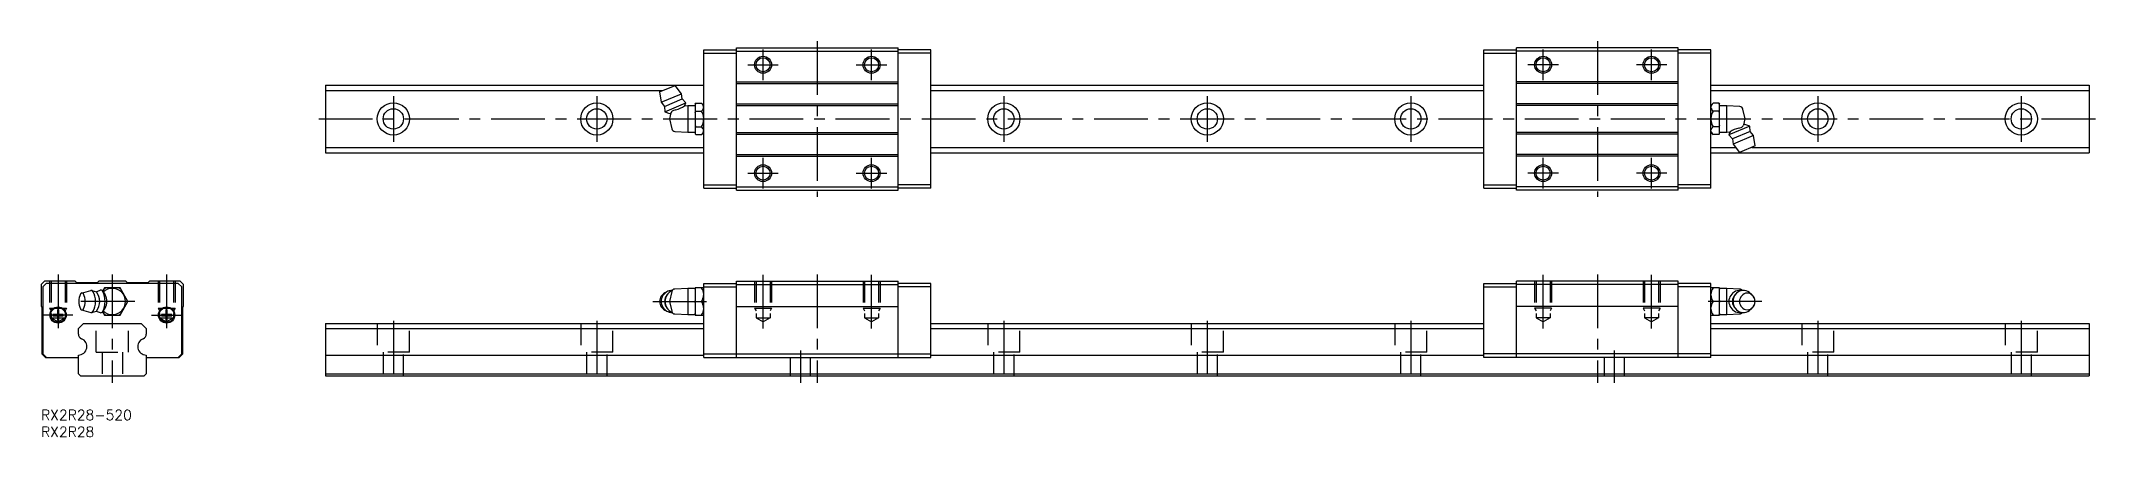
# Model space of a CAD drawing. Extents: x 0 to 606, y -8 to 109.
import ezdxf

# ---------------------------------------------------------------- set-up
doc = ezdxf.new("R2010")
doc.units = 0
doc.header["$LTSCALE"] = 0.5
doc.linetypes.add('CENTER', pattern=[50.8, 31.75, -6.35, 6.35, -6.35])
doc.linetypes.add('DASHED', pattern=[19.05, 12.7, -6.35])
for name, color, linetype in [('MSM_CENTER', 1, 'CENTER'), ('MSM_CONTINUOUS', 7, 'CONTINUOUS'), ('MSM_DASHED', 4, 'DASHED'), ('MSM_NARROW', 5, 'CONTINUOUS'), ('MSM_PART_NUMBER', 7, 'CONTINUOUS')]:
    doc.layers.add(name, color=color, linetype=linetype)
doc.styles.get("Standard").update_dxf_attribs({"font": 'txt.shx', "height": 2, "bigfont": 'bigfont.shx'})

# ---------------------------------------------------------------- blocks, each defined once
blk = doc.blocks.new('*U53')
at = {"layer": 'MSM_PART_NUMBER'}
blk.add_text('RX2R28-520', height=3, dxfattribs=at).set_placement((0, -3))
blk = doc.blocks.new('*U54')
at = {"layer": 'MSM_PART_NUMBER'}
blk.add_text('RX2R28', height=3, dxfattribs=at).set_placement((0, -8))

msp = doc.modelspace()

# ---------------------------------------------------------------- linework, layer by layer
at = {"layer": 'MSM_CENTER'}
for p, q in [((212.86, 97.39), (212.86, 106.39)), ((228.86, 108.89), (228.86, 62.89)), ((244.86, 97.39), (244.86, 106.39)), ((442.86, 97.39), (442.86, 106.39)), ((458.86, 108.89), (458.86, 62.89)), ((474.86, 97.39), (474.86, 106.39)), ((208.36, 101.89), (217.36, 101.89)), ((240.36, 101.89), (249.36, 101.89)), ((447.36, 101.89), (438.36, 101.89)), ((479.36, 101.89), (470.36, 101.89)), ((103.86, 92.64), (103.86, 79.14)), ((163.86, 92.64), (163.86, 79.14)), ((283.86, 92.64), (283.86, 79.14)), ((343.86, 92.64), (343.86, 79.14)), ((403.86, 92.64), (403.86, 79.14)), ((523.86, 92.64), (523.86, 79.14)), ((583.86, 92.64), (583.86, 79.14)), ((81.86, 85.89), (605.86, 85.89)), ((212.86, 65.39), (212.86, 74.39)), ((244.86, 65.39), (244.86, 74.39)), ((442.86, 65.39), (442.86, 74.39)), ((474.86, 65.39), (474.86, 74.39)), ((208.36, 69.89), (217.36, 69.89)), ((240.36, 69.89), (249.36, 69.89)), ((447.36, 69.89), (438.36, 69.89)), ((479.36, 69.89), (470.36, 69.89)), ((5, 40), (5, 23.6)), ((21, 40), (21, 8)), ((37, 40), (37, 23.6)), ((212.86, 24), (212.86, 40)), ((228.86, 40), (228.86, 8)), ((244.86, 24), (244.86, 40)), ((442.86, 24), (442.86, 40)), ((458.86, 40), (458.86, 8)), ((474.86, 24), (474.86, 40)), ((27.61, 32), (9.1, 32)), ((180.36, 32), (197.36, 32)), ((507.36, 32), (490.36, 32)), ((9.4, 28), (0.6, 28)), ((32.6, 28), (41.4, 28)), ((103.86, 26.28), (103.86, 9.23)), ((163.86, 26.28), (163.86, 9.23)), ((283.86, 26.28), (283.86, 9.23)), ((343.86, 26.28), (343.86, 9.23)), ((403.86, 26.28), (403.86, 9.23)), ((523.86, 26.28), (523.86, 9.23)), ((583.86, 26.28), (583.86, 9.23)), ((223.86, 17.5), (223.86, 8)), ((463.86, 17.5), (463.86, 8))]:
    msp.add_line(p, q, dxfattribs=at)
at = {"layer": 'MSM_CONTINUOUS'}
for p, q in [((195.36, 106.34), (205.06, 106.34)), ((195.36, 65.44), (195.36, 106.34)), ((195.36, 105.35), (205.06, 105.35)), ((205.06, 106.89), (252.66, 106.89)), ((205.06, 64.89), (205.06, 106.89)), ((205.06, 105.89), (252.66, 105.89)), ((252.66, 64.89), (252.66, 106.89)), ((262.36, 106.34), (252.66, 106.34)), ((262.36, 105.35), (252.66, 105.35)), ((262.36, 65.44), (262.36, 106.34)), ((425.36, 106.34), (435.06, 106.34)), ((425.36, 65.44), (425.36, 106.34)), ((425.36, 105.35), (435.06, 105.35)), ((482.66, 106.89), (435.06, 106.89)), ((435.06, 64.89), (435.06, 106.89)), ((482.66, 105.89), (435.06, 105.89)), ((482.66, 64.89), (482.66, 106.89)), ((492.36, 106.34), (482.66, 106.34)), ((492.36, 105.35), (482.66, 105.35)), ((492.36, 65.44), (492.36, 106.34)), ((83.86, 95.89), (83.86, 75.89)), ((83.86, 95.89), (195.36, 95.89)), ((83.86, 94.27), (183.33, 94.27)), ((182.36, 93.86), (186.96, 95.81)), ((182.36, 93.86), (182.83, 90.8)), ((182.83, 90.8), (188.83, 93.35)), ((183.81, 89.59), (189.03, 91.8)), ((188.83, 93.35), (186.96, 95.81)), ((189.03, 91.8), (188.83, 93.35)), ((190.08, 90.62), (189.03, 91.8)), ((205.06, 96.89), (252.66, 96.89)), ((205.06, 96.39), (252.66, 96.39)), ((262.36, 95.89), (425.36, 95.89)), ((262.36, 94.27), (425.36, 94.27)), ((482.66, 96.89), (435.06, 96.89)), ((482.66, 96.39), (435.06, 96.39)), ((492.36, 95.89), (603.86, 95.89)), ((492.36, 94.27), (603.86, 94.27)), ((603.86, 95.89), (603.86, 75.89)), ((182.83, 90.8), (183.81, 89.59)), ((183.81, 89.59), (183.93, 88.01)), ((183.93, 88.01), (190.08, 90.62)), ((183.93, 88.01), (185.32, 87.51)), ((185.66, 87.66), (185.26, 85.89)), ((185.26, 85.89), (185.93, 82.99)), ((185.32, 87.51), (185.79, 87.71)), ((189.66, 89.71), (190.08, 90.62)), ((190.66, 89.77), (189.66, 89.71)), ((192.86, 89.77), (190.66, 89.77)), ((190.66, 89.77), (190.66, 82.02)), ((193.07, 90.51), (192.86, 90.29)), ((192.86, 90.27), (193.07, 90.51)), ((192.86, 90.29), (192.86, 81.49)), ((193.07, 88.2), (192.86, 88.43)), ((192.86, 87.74), (193.07, 88.2)), ((193.07, 90.51), (194.74, 90.51)), ((193.07, 88.2), (194.74, 88.2)), ((195.36, 89.89), (194.74, 90.51)), ((205.06, 90.39), (252.66, 90.39)), ((205.06, 89.89), (252.66, 89.89)), ((482.66, 90.39), (435.06, 90.39)), ((482.66, 89.89), (435.06, 89.89)), ((492.97, 90.51), (492.36, 89.89)), ((494.64, 90.51), (492.97, 90.51)), ((494.64, 88.2), (492.97, 88.2)), ((494.86, 90.29), (494.64, 90.51)), ((494.64, 90.51), (494.86, 90.27)), ((494.86, 88.43), (494.64, 88.2)), ((494.86, 81.49), (494.86, 90.29)), ((497.06, 89.77), (494.86, 89.77)), ((497.06, 82.02), (497.06, 89.77)), ((500.86, 89.57), (497.06, 89.77)), ((502.46, 85.89), (501.79, 88.79)), ((502.05, 84.13), (502.46, 85.89)), ((186.85, 82.22), (190.66, 82.02)), ((190.66, 82.02), (192.86, 82.02)), ((192.86, 83.36), (193.07, 83.59)), ((193.07, 81.28), (192.86, 81.51)), ((192.86, 81.49), (193.07, 81.28)), ((193.07, 83.59), (194.74, 83.59)), ((193.07, 81.28), (194.74, 81.28)), ((194.74, 81.28), (195.36, 81.89)), ((205.06, 81.89), (252.66, 81.89)), ((205.06, 81.39), (252.66, 81.39)), ((482.66, 81.89), (435.06, 81.89)), ((482.66, 81.39), (435.06, 81.39)), ((492.36, 81.89), (492.97, 81.28)), ((494.64, 83.59), (492.97, 83.59)), ((494.64, 81.28), (492.97, 81.28)), ((494.86, 84.05), (494.64, 83.59)), ((494.64, 83.59), (494.86, 83.36)), ((494.86, 81.51), (494.64, 81.28)), ((494.64, 81.28), (494.86, 81.49)), ((494.86, 82.02), (497.06, 82.02)), ((497.06, 82.02), (498.05, 82.07)), ((503.78, 83.78), (497.64, 81.17)), ((498.05, 82.07), (497.64, 81.17)), ((497.64, 81.17), (498.69, 79.98)), ((503.91, 82.2), (498.69, 79.98)), ((498.69, 79.98), (498.88, 78.44)), ((504.88, 80.98), (498.88, 78.44)), ((502.39, 84.27), (501.92, 84.07)), ((503.78, 83.78), (502.39, 84.27)), ((503.91, 82.2), (503.78, 83.78)), ((504.88, 80.98), (503.91, 82.2)), ((505.36, 77.93), (504.88, 80.98)), ((83.86, 77.51), (195.36, 77.51)), ((83.86, 75.89), (195.36, 75.89)), ((205.06, 75.39), (252.66, 75.39)), ((205.06, 74.89), (252.66, 74.89)), ((262.36, 77.51), (425.36, 77.51)), ((262.36, 75.89), (425.36, 75.89)), ((482.66, 75.39), (435.06, 75.39)), ((482.66, 74.89), (435.06, 74.89)), ((492.36, 77.51), (499.59, 77.51)), ((492.36, 75.89), (603.86, 75.89)), ((498.88, 78.44), (500.75, 75.97)), ((505.36, 77.93), (500.75, 75.97)), ((504.38, 77.51), (603.86, 77.51)), ((195.36, 66.43), (205.06, 66.43)), ((195.36, 65.44), (205.06, 65.44)), ((205.06, 65.89), (252.66, 65.89)), ((205.06, 64.89), (252.66, 64.89)), ((262.36, 66.43), (252.66, 66.43)), ((262.36, 65.44), (252.66, 65.44)), ((425.36, 66.43), (435.06, 66.43)), ((425.36, 65.44), (435.06, 65.44)), ((482.66, 65.89), (435.06, 65.89)), ((482.66, 64.89), (435.06, 64.89)), ((492.36, 66.43), (482.66, 66.43)), ((492.36, 65.44), (482.66, 65.44)), ((1, 38), (0, 37)), ((0, 37), (0, 30.5)), ((1.54, 37.3), (0.55, 36.31)), ((10, 38), (1, 38)), ((40.46, 37.3), (1.54, 37.3)), ((10.5, 37.5), (10, 38)), ((16.5, 37.5), (10.5, 37.5)), ((17, 38), (16.5, 37.5)), ((25, 38), (17, 38)), ((25.5, 37.5), (25, 38)), ((31.5, 37.5), (25.5, 37.5)), ((32, 38), (31.5, 37.5)), ((41, 38), (32, 38)), ((41.45, 36.31), (40.46, 37.3)), ((42, 37), (41, 38)), ((42, 30.5), (42, 37)), ((195.36, 15.5), (195.36, 37.3)), ((195.36, 37.3), (205.06, 37.3)), ((205.06, 38), (252.66, 38)), ((205.06, 15.5), (205.06, 38)), ((205.06, 37), (252.66, 37)), ((252.66, 15.5), (252.66, 38)), ((262.36, 37.3), (252.66, 37.3)), ((262.36, 15.5), (262.36, 37.3)), ((425.36, 15.5), (425.36, 37.3)), ((425.36, 37.3), (435.06, 37.3)), ((435.06, 15.5), (435.06, 38)), ((482.66, 38), (435.06, 38)), ((482.66, 37), (435.06, 37)), ((482.66, 15.5), (482.66, 38)), ((492.36, 37.3), (482.66, 37.3)), ((492.36, 15.5), (492.36, 37.3)), ((0, 30.5), (0.25, 30.5)), ((0.25, 30.5), (0.25, 16.5)), ((0.55, 36.31), (0.55, 16.5)), ((11.92, 34.48), (14.68, 35.24)), ((14.98, 35.24), (16.34, 34.82)), ((16.2, 34.86), (17.39, 35.3)), ((18.06, 35.11), (18.91, 34.01)), ((18.69, 36), (18.13, 35.02)), ((23.31, 36), (18.69, 36)), ((25.61, 32), (23.31, 36)), ((23.31, 28), (25.61, 32)), ((41.45, 16.5), (41.45, 36.31)), ((41.75, 16.5), (41.75, 30.5)), ((41.75, 30.5), (42, 30.5)), ((185.93, 34.9), (185.26, 32)), ((185.26, 32), (185.93, 29.1)), ((190.66, 35.88), (186.85, 35.68)), ((192.86, 35.88), (190.66, 35.88)), ((190.66, 35.88), (190.66, 28.13)), ((192.86, 36), (192.86, 28)), ((195.36, 36), (192.86, 36)), ((192.86, 35.59), (193.07, 36)), ((193.07, 32), (192.86, 32.4)), ((192.86, 31.6), (193.07, 32)), ((193.07, 32), (194.74, 32)), ((195.36, 36.31), (205.06, 36.31)), ((205.06, 30.5), (252.66, 30.5)), ((262.36, 36.31), (252.66, 36.31)), ((425.36, 36.31), (435.06, 36.31)), ((482.66, 30.5), (435.06, 30.5)), ((492.36, 36.31), (482.66, 36.31)), ((494.86, 36), (492.36, 36)), ((494.64, 32), (492.97, 32)), ((494.64, 36), (494.86, 35.59)), ((494.86, 32.4), (494.64, 32)), ((494.64, 32), (494.86, 31.6)), ((494.86, 28), (494.86, 36)), ((497.06, 35.88), (494.86, 35.88)), ((497.06, 28.13), (497.06, 35.88)), ((500.86, 35.68), (497.06, 35.88)), ((499.88, 34.43), (499.55, 34.11)), ((504.43, 34.01), (503.67, 34.62)), ((4.8, 28.2), (3.47, 28.2)), ((3.47, 27.8), (4.8, 27.8)), ((4.8, 29.53), (4.8, 28.2)), ((4.8, 27.8), (4.8, 26.47)), ((5.2, 28.2), (5.2, 29.53)), ((6.53, 28.2), (5.2, 28.2)), ((5.2, 27.8), (6.53, 27.8)), ((5.2, 26.47), (5.2, 27.8)), ((11, 24.04), (12.46, 25.5)), ((11.92, 29.52), (14.68, 28.76)), ((12.46, 25.5), (29.54, 25.5)), ((14.98, 28.76), (16.34, 29.18)), ((16.2, 29.14), (17.39, 28.7)), ((18.06, 28.89), (18.91, 29.99)), ((18.13, 28.98), (18.69, 28)), ((18.69, 28), (23.31, 28)), ((29.54, 25.5), (31, 24.04)), ((36.8, 28.2), (35.47, 28.2)), ((35.47, 27.8), (36.8, 27.8)), ((36.8, 29.53), (36.8, 28.2)), ((36.8, 27.8), (36.8, 26.47)), ((37.2, 28.2), (37.2, 29.53)), ((38.53, 28.2), (37.2, 28.2)), ((37.2, 27.8), (38.53, 27.8)), ((37.2, 26.47), (37.2, 27.8)), ((83.86, 25.5), (195.36, 25.5)), ((83.86, 25.5), (83.86, 10)), ((186.85, 28.32), (190.66, 28.13)), ((190.66, 28.13), (192.86, 28.13)), ((193.07, 28), (192.86, 28.41)), ((192.86, 28), (195.36, 28)), ((195.35, 30.2), (195.36, 30.18)), ((262.36, 25.5), (425.36, 25.5)), ((492.36, 28), (494.86, 28)), ((492.36, 25.5), (603.86, 25.5)), ((494.86, 28.41), (494.64, 28)), ((494.86, 28.13), (497.06, 28.13)), ((497.06, 28.13), (500.86, 28.32)), ((499.55, 29.89), (499.88, 29.57)), ((503.67, 29.38), (504.43, 29.99)), ((603.86, 25.5), (603.86, 10)), ((11, 22.39), (11, 24.04)), ((31, 24.04), (31, 22.39)), ((83.86, 24.04), (195.36, 24.04)), ((262.36, 24.04), (425.36, 24.04)), ((492.36, 24.04), (603.86, 24.04)), ((0.25, 16.5), (1.25, 15.5)), ((0.55, 16.5), (1.55, 15.5)), ((1.25, 15.5), (11, 15.5)), ((11, 10.6), (11, 16.18)), ((31, 16.18), (31, 10.6)), ((31, 15.5), (40.75, 15.5)), ((40.45, 15.5), (41.45, 16.5)), ((40.75, 15.5), (41.75, 16.5)), ((83.86, 16.18), (195.36, 16.18)), ((195.36, 16.5), (262.36, 16.5)), ((195.36, 15.5), (262.36, 15.5)), ((262.36, 16.18), (425.36, 16.18)), ((492.36, 16.5), (425.36, 16.5)), ((492.36, 15.5), (425.36, 15.5)), ((492.36, 16.18), (603.86, 16.18)), ((11.6, 10), (11, 10.6)), ((11.6, 10), (30.4, 10)), ((31, 10.6), (30.4, 10)), ((83.86, 10.6), (603.86, 10.6)), ((83.86, 10), (603.86, 10))]:
    msp.add_line(p, q, dxfattribs=at)
for centre, radius in [((212.86, 101.89), 2.07), ((244.86, 101.89), 2.07), ((442.86, 101.89), 2.07), ((474.86, 101.89), 2.07), ((103.86, 85.89), 4.75), ((103.86, 85.89), 3), ((163.86, 85.89), 4.75), ((163.86, 85.89), 3), ((283.86, 85.89), 4.75), ((283.86, 85.89), 3), ((343.86, 85.89), 4.75), ((343.86, 85.89), 3), ((403.86, 85.89), 4.75), ((403.86, 85.89), 3), ((523.86, 85.89), 4.75), ((523.86, 85.89), 3), ((583.86, 85.89), 4.75), ((583.86, 85.89), 3), ((212.86, 69.89), 2.07), ((244.86, 69.89), 2.07), ((442.86, 69.89), 2.07), ((474.86, 69.89), 2.07), ((5, 28), 2.4), ((37, 28), 2.4), ((5, 28), 2.2), ((37, 28), 2.2)]:
    msp.add_circle(centre, radius, dxfattribs=at)
for centre, radius, start, end in [((186.72, 87.5), 0.956, 105.39882, 166.8653), ((187.54, 85.41), 3.2, 96.679, 109.63932), ((185.51, 95.56), 7.17, 283.37008, 305.37941), ((192.91, 88.6), 2.65, 29.78186, 46.20745), ((193.01, 90.03), 2.52, 313.51039, 332.3629), ((189.94, 85.66), 5.44, 4.58251, 27.86822), ((190.42, 85.99), 4.94, 330.94706, 356.6022), ((194.14, 89.31), 1.22, 6.54107, 29.24028), ((194.23, 89.37), 1.13, 333.15061, 354.16596), ((493.48, 89.34), 1.13, 153.1506, 174.16596), ((494.1, 89.56), 1.77, 190.09603, 230.30399), ((497.29, 85.8), 4.94, 150.94706, 176.6022), ((497.77, 86.13), 5.44, 184.58251, 207.86822), ((494.7, 88.68), 2.52, 133.51039, 152.3629), ((487.82, 84.77), 7.64, 22.81516, 26.6361), ((500.81, 88.57), 1, 13, 87), ((186.9, 83.22), 1, 193, 267), ((199.9, 87.01), 7.64, 202.81516, 206.6361), ((193.61, 82.22), 1.77, 10.09603, 50.30399), ((193.01, 83.11), 2.52, 313.51039, 332.3629), ((194.23, 82.45), 1.13, 333.1506, 354.16596), ((493.48, 82.42), 1.13, 153.15061, 174.16596), ((493.57, 82.47), 1.22, 186.54107, 209.24028), ((494.7, 81.76), 2.52, 133.51039, 152.3629), ((494.8, 83.19), 2.65, 209.78186, 226.20745), ((502.2, 76.23), 7.17, 103.37008, 125.37941), ((500.17, 86.38), 3.2, 276.679, 289.63932), ((500.99, 84.29), 0.956, 285.39882, 346.8653), ((16.19, 32), 5.1, 154.20081, 205.79919), ((12.05, 34.01), 0.495, 25.5518, 154.4482), ((7.91, 32), 5.1, 334.20081, 25.79919), ((14.82, 34.73), 0.525, 29.51218, 105.32587), ((9.99, 32), 6.08, 330.50503, 29.49497), ((12.66, 32), 4.63, 322.57895, 37.42105), ((17.6, 34.75), 0.589, 27.8192, 110.36344), ((12.47, 32), 6.41, 331.842, 28.15799), ((21, 32), 3.88, 226.0602, 133.9398), ((21, 32), 4.4, 114.7758, 125.2242), ((14.85, 32), 4.53, 333.66998, 26.33002), ((21, 32), 4.4, 54.7758, 65.2242), ((21, 32), 4.4, 354.7758, 5.2242), ((185.23, 32), 2.87, 108.86076, 251.13924), ((186.08, 32), 3.25, 89.95273, 270.04727), ((186.84, 32), 3.03, 137.34336, 222.65664), ((187.37, 32), 3.44, 112.87028, 247.12972), ((186.9, 34.68), 1, 93, 167), ((191.19, 33.79), 4.19, 5.281, 31.86637), ((191.31, 34.17), 4.06, 327.72095, 354.95343), ((191.31, 29.83), 4.06, 5.04657, 32.27905), ((496.52, 33.79), 4.19, 148.13363, 174.719), ((496.4, 34.17), 4.06, 184.85624, 212.29113), ((496.4, 29.83), 4.06, 147.70887, 175.14376), ((500.92, 32), 3.28, 79.99887, 279.98114), ((501.69, 32), 3, 135.30968, 224.69032), ((502.33, 32), 3.45, 135.30968, 224.69032), ((501.88, 32.44), 2.82, 50.51154, 135.17113), ((503.26, 32), 2.51, 94.74056, 265.25944), ((500.81, 34.68), 1, 34.87764, 87), ((502.85, 32), 2.51, 274.74056, 85.25944), ((502.72, 32), 2.63, 310.35501, 49.64499), ((5, 28), 1.54, 172.53791, 187.46209), ((5, 28), 1.54, 82.53791, 97.46209), ((5, 28), 1.54, 262.53791, 277.46209), ((5, 28), 1.54, 352.53791, 7.46209), ((12.05, 29.99), 0.495, 205.55211, 334.44789), ((14.82, 29.27), 0.525, 254.67412, 330.4878), ((17.6, 29.25), 0.589, 249.63654, 332.1807), ((21, 32), 4.4, 234.7758, 245.2242), ((21, 32), 4.4, 294.7758, 305.2242), ((37, 28), 1.54, 172.53791, 187.46209), ((37, 28), 1.54, 82.53791, 97.46209), ((37, 28), 1.54, 262.53791, 277.46209), ((37, 28), 1.54, 352.53791, 7.46209), ((186.9, 29.32), 1, 193, 267), ((191.19, 30.21), 4.19, 328.13363, 354.719), ((496.52, 30.21), 4.19, 185.281, 211.86637), ((501.88, 31.56), 2.82, 224.82887, 309.48846), ((500.81, 29.32), 1, 273, 325.12236), ((12.5, 22.39), 1.5, 180, 247.97569), ((11, 18.68), 2.5, 270, 67.97569), ((31, 18.68), 2.5, 112.02431, 270), ((29.5, 22.39), 1.5, 292.02431, 0)]:
    msp.add_arc(centre, radius, start, end, dxfattribs=at)
at = {"layer": 'MSM_DASHED'}
for p, q in [((2.5, 38), (2.5, 30)), ((2.93, 38), (2.93, 27.19)), ((7.07, 38), (7.07, 27.19)), ((7.5, 38), (7.5, 30)), ((34.5, 38), (34.5, 30)), ((34.93, 38), (34.93, 27.19)), ((39.07, 38), (39.07, 27.19)), ((39.5, 38), (39.5, 30)), ((210.36, 38), (210.36, 30)), ((210.79, 38), (210.79, 27.19)), ((214.92, 38), (214.92, 27.19)), ((215.36, 38), (215.36, 30)), ((242.36, 38), (242.36, 30)), ((242.79, 38), (242.79, 27.19)), ((246.92, 38), (246.92, 27.19)), ((247.36, 38), (247.36, 30)), ((440.36, 38), (440.36, 30)), ((440.79, 38), (440.79, 27.19)), ((444.92, 38), (444.92, 27.19)), ((445.36, 38), (445.36, 30)), ((472.36, 38), (472.36, 30)), ((472.79, 38), (472.79, 27.19)), ((476.92, 38), (476.92, 27.19)), ((477.36, 38), (477.36, 30)), ((2.5, 30), (7.5, 30)), ((2.5, 30), (2.93, 29.25)), ((2.93, 27.19), (7.07, 27.19)), ((2.93, 27.19), (5, 26)), ((7.07, 27.19), (5, 26)), ((7.5, 30), (7.07, 29.25)), ((16.25, 17), (16.25, 25.5)), ((25.75, 17), (25.75, 25.5)), ((34.5, 30), (39.5, 30)), ((34.5, 30), (34.93, 29.25)), ((34.93, 27.19), (39.07, 27.19)), ((34.93, 27.19), (37, 26)), ((39.07, 27.19), (37, 26)), ((39.5, 30), (39.07, 29.25)), ((99.11, 25.5), (99.11, 17)), ((108.61, 17), (108.61, 25.5)), ((159.11, 25.5), (159.11, 17)), ((168.61, 17), (168.61, 25.5)), ((210.36, 30), (215.36, 30)), ((210.36, 30), (210.79, 29.25)), ((210.79, 27.19), (214.92, 27.19)), ((210.79, 27.19), (212.86, 26)), ((214.92, 27.19), (212.86, 26)), ((215.36, 30), (214.92, 29.25)), ((242.36, 30), (247.36, 30)), ((242.36, 30), (242.79, 29.25)), ((242.79, 27.19), (246.92, 27.19)), ((242.79, 27.19), (244.86, 26)), ((246.92, 27.19), (244.86, 26)), ((247.36, 30), (246.92, 29.25)), ((279.11, 25.5), (279.11, 17)), ((288.61, 17), (288.61, 25.5)), ((339.11, 25.5), (339.11, 17)), ((348.61, 17), (348.61, 25.5)), ((399.11, 25.5), (399.11, 17)), ((408.61, 17), (408.61, 25.5)), ((445.36, 30), (440.36, 30)), ((440.36, 30), (440.79, 29.25)), ((444.92, 27.19), (440.79, 27.19)), ((440.79, 27.19), (442.86, 26)), ((444.92, 27.19), (442.86, 26)), ((445.36, 30), (444.92, 29.25)), ((477.36, 30), (472.36, 30)), ((472.36, 30), (472.79, 29.25)), ((476.92, 27.19), (472.79, 27.19)), ((472.79, 27.19), (474.86, 26)), ((476.92, 27.19), (474.86, 26)), ((477.36, 30), (476.92, 29.25)), ((519.11, 25.5), (519.11, 17)), ((528.61, 17), (528.61, 25.5)), ((579.11, 25.5), (579.11, 17)), ((588.61, 17), (588.61, 25.5)), ((16.25, 17), (25.75, 17)), ((18, 17), (18, 10)), ((24, 17), (24, 10)), ((108.61, 17), (99.11, 17)), ((100.86, 17), (100.86, 10)), ((106.86, 10), (106.86, 17)), ((168.61, 17), (159.11, 17)), ((160.86, 17), (160.86, 10)), ((166.86, 10), (166.86, 17)), ((220.86, 15.5), (220.86, 10)), ((226.86, 10), (226.86, 15.5)), ((288.61, 17), (279.11, 17)), ((280.86, 17), (280.86, 10)), ((286.86, 10), (286.86, 17)), ((348.61, 17), (339.11, 17)), ((340.86, 17), (340.86, 10)), ((346.86, 10), (346.86, 17)), ((408.61, 17), (399.11, 17)), ((400.86, 17), (400.86, 10)), ((406.86, 10), (406.86, 17)), ((460.86, 15.5), (460.86, 10)), ((466.86, 10), (466.86, 15.5)), ((528.61, 17), (519.11, 17)), ((520.86, 17), (520.86, 10)), ((526.86, 10), (526.86, 17)), ((588.61, 17), (579.11, 17)), ((580.86, 17), (580.86, 10)), ((586.86, 10), (586.86, 17))]:
    msp.add_line(p, q, dxfattribs=at)
at = {"layer": 'MSM_NARROW'}
for centre in [(212.86, 101.89), (244.86, 101.89), (442.86, 101.89), (474.86, 101.89), (212.86, 69.89), (244.86, 69.89), (442.86, 69.89), (474.86, 69.89)]:
    msp.add_circle(centre, 2.5, dxfattribs=at)

# ---------------------------------------------------------------- block references
at = {"layer": 'MSM_CONTINUOUS'}
for name in ['*U53', '*U54']:
    msp.add_blockref(name, (0, 0), dxfattribs=at)

doc.saveas('drawing.dxf')
